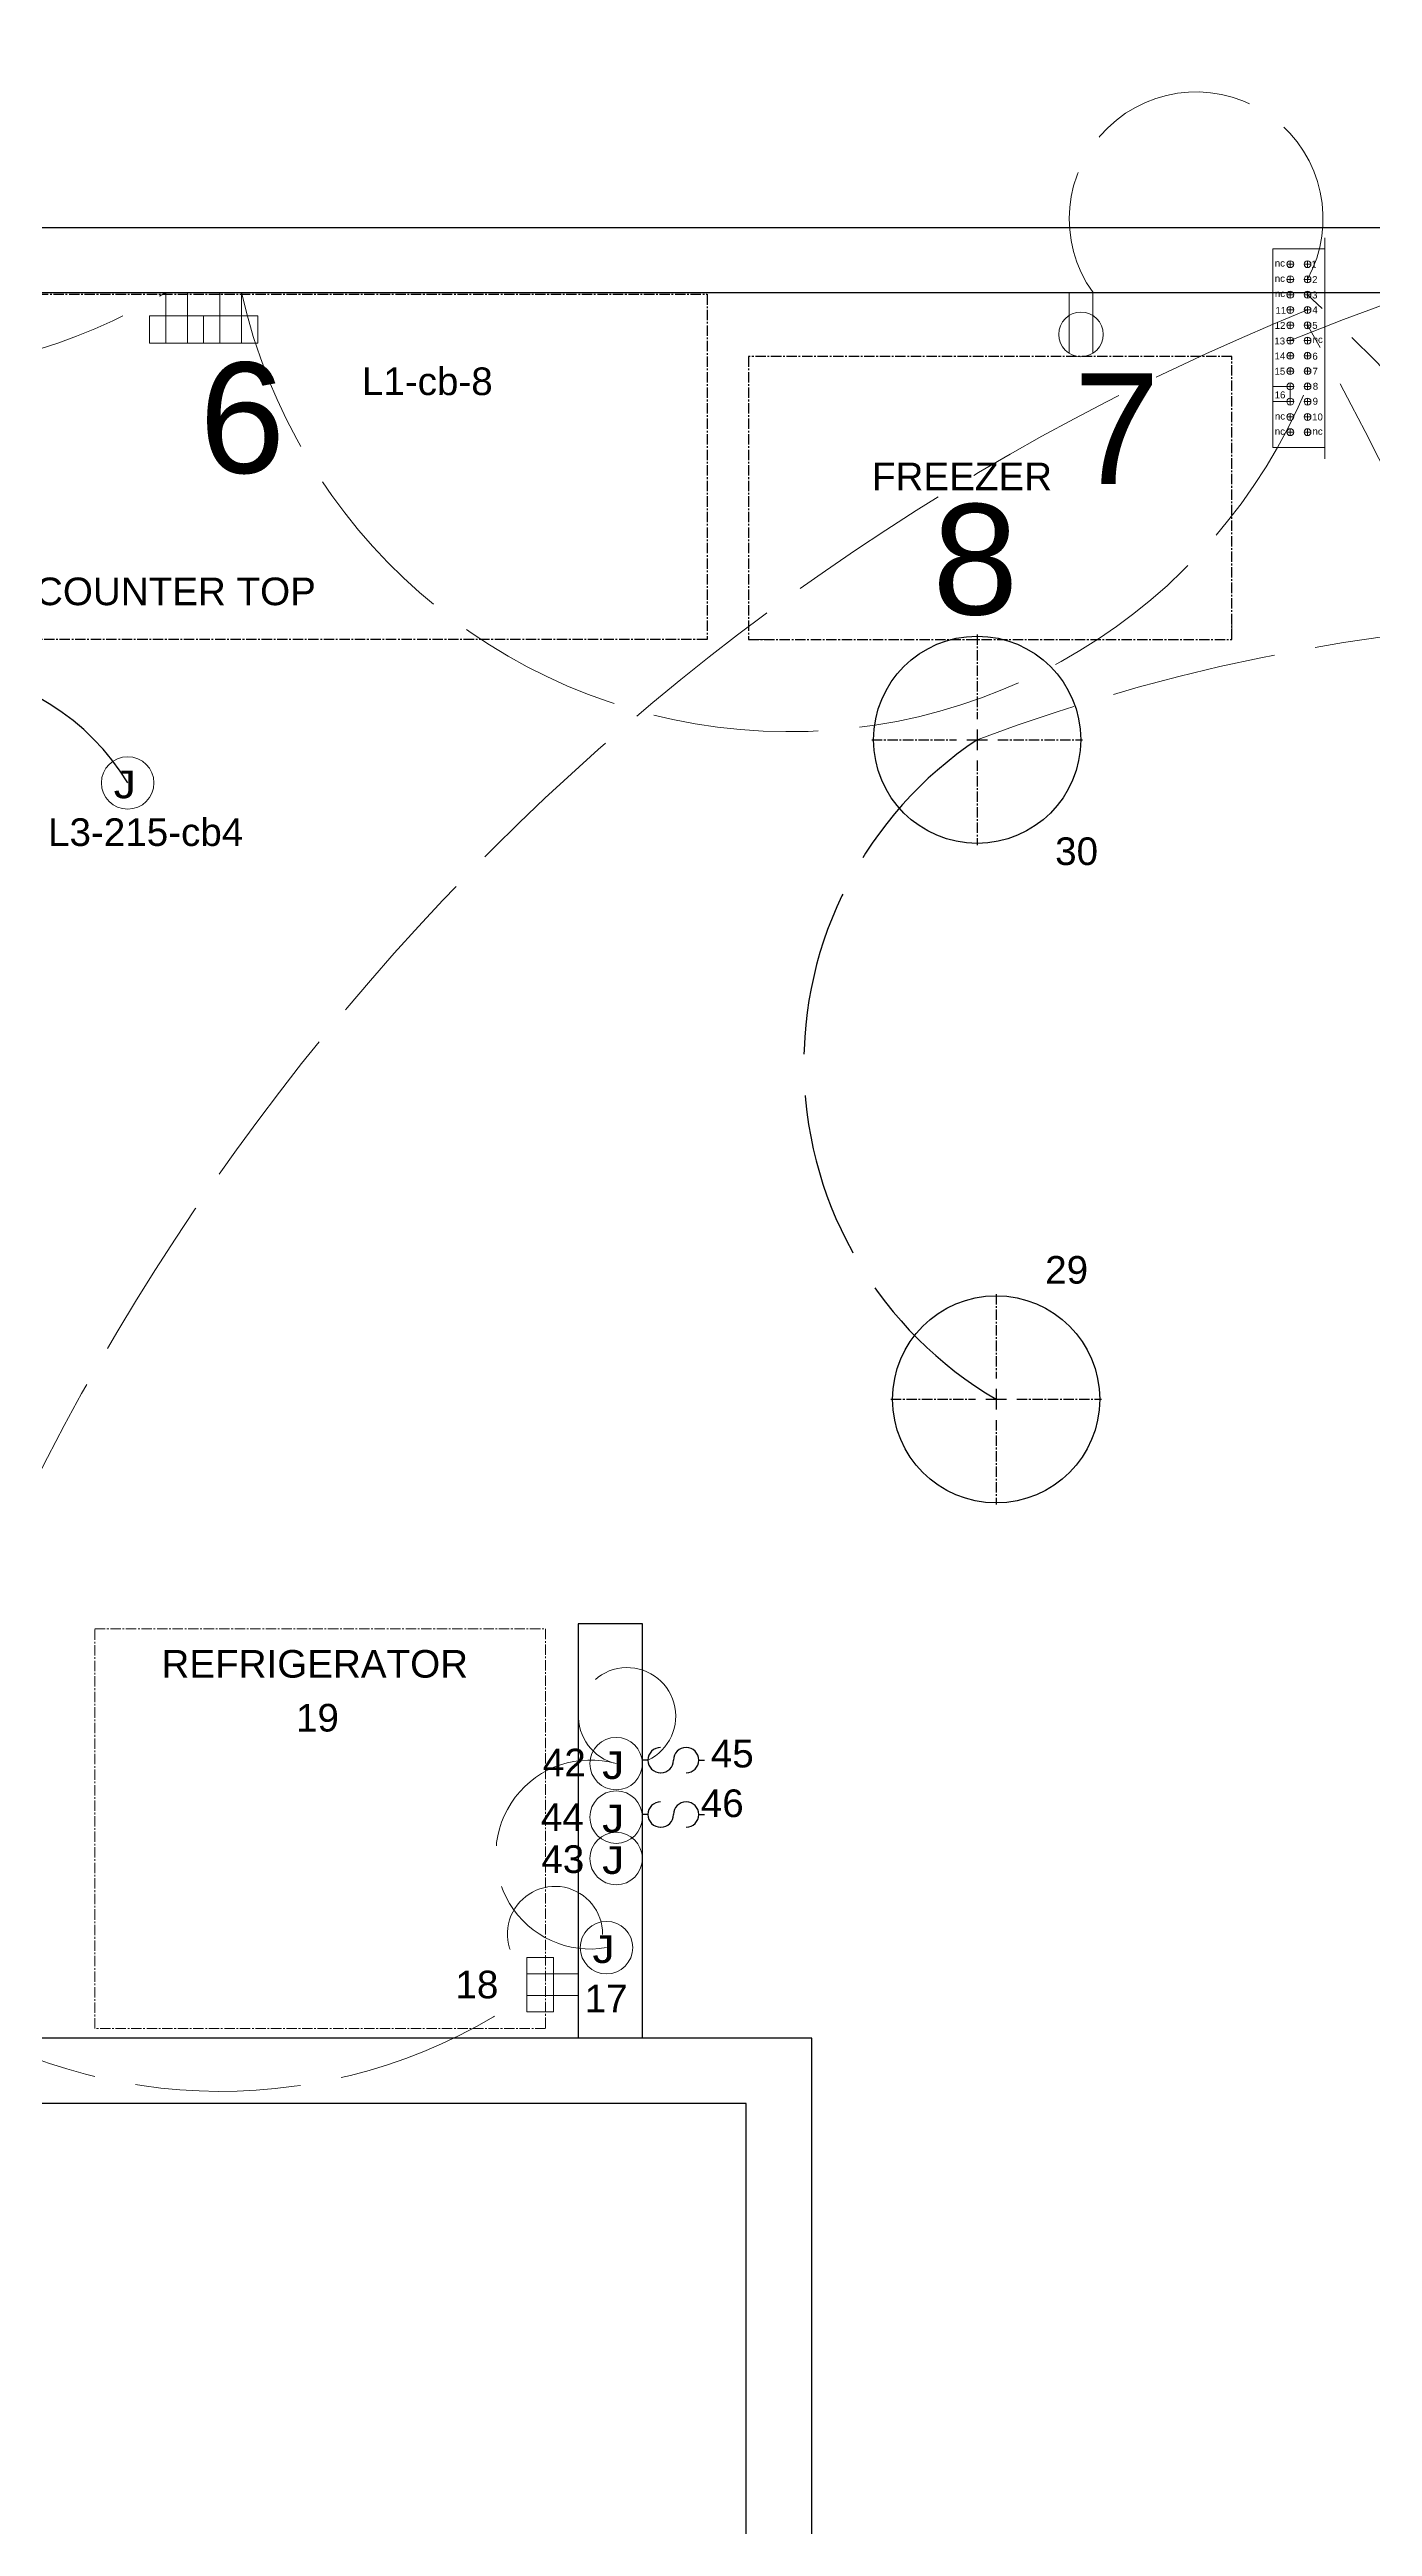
# Model space of a CAD drawing. Header units: inches. Extents: x 26 to 544, y -542 to 369.
# Drawn here: x 118.7 to 214.5, y -257.1 to -77.8 of the extents above; entities that cross this region are included whole.
import ezdxf

# ---------------------------------------------------------------- set-up
doc = ezdxf.new("R2010")
doc.units = ezdxf.units.IN
doc.header["$MEASUREMENT"] = 0
doc.linetypes.add('ACAD_ISO02W100', pattern=[15, 12, -3])
doc.linetypes.add('CENTER2', pattern=[1.125, 0.75, -0.125, 0.125, -0.125])
doc.layers.get('0').update_dxf_attribs({"color": 1, "lineweight": 9})
for name, color, linetype, lineweight in [('A201-Dimensions', 7, 'Continuous', 9), ('A201-Floorplan-2nd-floor', 7, 'Continuous', 9), ('A201-Text', 7, 'Continuous', 9), ('E201-Electrical-2nd-floor', 7, 'Continuous', 9)]:
    doc.layers.add(name, color=color, linetype=linetype, lineweight=lineweight)
doc.styles.add('Reg', font='Courier New.ttf', dxfattribs={"height": 1})
doc.styles.add('Small', font='Arial.ttf', dxfattribs={"height": 0.5})
doc.styles.get("Standard").update_dxf_attribs({"font": 'Arial.ttf', "height": 2})
doc.dimstyles.get("Standard").update_dxf_attribs({"dimtxt": 0.18, "dimasz": 0.1175, "dimexe": 0.18, "dimexo": 0.0625, "dimgap": 0.09, "dimtad": 0, "dimtoh": 1, "dimdec": 3, "dimzin": 0, "dimdsep": 46, "dimlunit": 4, "dimtxsty": 'Standard', "dimblk": 'ARCHTICK', "dimblk1": 'ARCHTICK', "dimblk2": 'ARCHTICK', "dimcen": 0.09, "dimadec": 1, "dimazin": 0, "dimtfac": 1, "dimtdec": 3, "dimtofl": 0, "dimtmove": 0, "dimatfit": 3, "dimfxl": 1, "dimtolj": 1, "dimtzin": 0, "dimarcsym": 0})

# ---------------------------------------------------------------- blocks, each defined once
blk = doc.blocks.new('duplex-for-freezer-on-2nd-floor')
at = {"layer": 'E201-Electrical-2nd-floor'}
for p, q in [((0, 0), (0, -4.39)), ((1.73, 0), (1.73, -4.38))]:
    blk.add_line(p, q, dxfattribs=at)
blk.add_circle((0.86, -3.03), 1.61, dxfattribs=at)
blk = doc.blocks.new('refrigerator')
at = {"layer": 'A201-Floorplan-2nd-floor', "linetype": 'CENTER2'}
blk.add_lwpolyline([(0, 0), (-32.625, 0), (-32.625, 28.925), (0, 28.925)], close=True, dxfattribs=at)
blk = doc.blocks.new('L2-north-kitchen-butcher-block')
at = {"layer": 'A201-Floorplan-2nd-floor', "linetype": 'CENTER2', "lineweight": 30}
blk.add_lwpolyline([(0, -25), (-101.32, -25), (-101.32, 0), (0, 0)], close=True, dxfattribs=at)
blk = doc.blocks.new('L2-gfci-duplex-6')
at = {"layer": 'E201-Electrical-2nd-floor'}
for p, q in [((-3.92, 0, -49.38), (-3.92, -1.96, -49.38)), ((3.92, 0, -49.38), (-3.92, 0, -49.38)), ((-2.75, 1.69, -49.38), (-2.75, -1.96, -49.38)), ((-1.18, 1.69, -49.38), (-1.18, -1.96, -49.38)), ((0, -1.96, -49.38), (0, 0, -49.38)), ((1.18, 1.7, -49.38), (1.18, -1.96, -49.38)), ((2.75, 1.7, -49.38), (2.75, -1.96, -49.38)), ((3.92, -1.96, -49.38), (3.92, 0, -49.38)), ((-3.92, -1.96, -49.38), (3.92, -1.96, -49.38))]:
    blk.add_line(p, q, dxfattribs=at)
blk = doc.blocks.new('L2-gfci-duplex-18')
at = {"layer": 'E201-Electrical-2nd-floor'}
for p, q in [((-3.72, 2.75, -29.75), (-1.79, 2.75, -29.75)), ((-1.79, 2.75, -29.75), (-3.72, 2.75, -29.75)), ((-3.72, 2.75, -29.75), (-3.72, -1.18, -29.75)), ((-1.79, 2.75, -29.75), (-1.79, -1.18, -29.75)), ((0, 1.57, -29.75), (-3.72, 1.57, -29.75)), ((0, 1.57, -29.75), (-3.72, 1.57, -29.75)), ((0, 0, -29.75), (-3.72, 0, -29.75)), ((-3.72, -1.18, -29.75), (-1.79, -1.18, -29.75))]:
    blk.add_line(p, q, dxfattribs=at)
blk = doc.blocks.new('*U79')
at = {"layer": 'E201-Electrical-2nd-floor', "color": 0, "linetype": 'CENTER2', "lineweight": -3, "transparency": 16777216}
for p, q in [((0, 1.5), (0, 7.62)), ((-7.62, 0), (-1.5, 0)), ((1.5, 0), (7.62, 0)), ((0, -7.62), (0, -1.5))]:
    blk.add_line(p, q, dxfattribs=at)
at = {"layer": 'E201-Electrical-2nd-floor', "color": 0, "linetype": 'Continuous', "lineweight": -3, "transparency": 16777216}
for p, q in [((-0.75, 0), (0.75, 0)), ((0, -0.75), (0, 0.75))]:
    blk.add_line(p, q, dxfattribs=at)
blk = doc.blocks.new('L2-ceiling-led-29')
at = {"layer": 'E201-Electrical-2nd-floor', "lineweight": -3}
blk.add_circle((0, 0, -93), 7.5, dxfattribs=at)
at = {"layer": 'E201-Electrical-2nd-floor', "linetype": 'CENTER2', "lineweight": -3, "rotation": 270}
blk.add_blockref('*U79', (0, 0, -93), dxfattribs=at)
blk = doc.blocks.new('*U81')
at = {"layer": 'E201-Electrical-2nd-floor', "color": 0, "linetype": 'CENTER2', "lineweight": -3, "transparency": 16777216}
for p, q in [((0, 1.5), (0, 7.62)), ((-7.62, 0), (-1.5, 0)), ((1.5, 0), (7.62, 0)), ((0, -7.62), (0, -1.5))]:
    blk.add_line(p, q, dxfattribs=at)
at = {"layer": 'E201-Electrical-2nd-floor', "color": 0, "linetype": 'Continuous', "lineweight": -3, "transparency": 16777216}
for p, q in [((-0.75, 0), (0.75, 0)), ((0, -0.75), (0, 0.75))]:
    blk.add_line(p, q, dxfattribs=at)
blk = doc.blocks.new('L2-ceiling-led-30')
at = {"layer": 'E201-Electrical-2nd-floor', "lineweight": -3}
blk.add_circle((0, 0, -94.38), 7.5, dxfattribs=at)
at = {"layer": 'E201-Electrical-2nd-floor', "linetype": 'CENTER2', "lineweight": -3, "rotation": 270}
blk.add_blockref('*U81', (0, 0, -94.38), dxfattribs=at)
blk = doc.blocks.new('L2-j-box-42')
at = {"layer": 'E201-Electrical-2nd-floor'}
blk.add_circle((-1.9, 0, -67.12), 1.9, dxfattribs=at)
at = {"layer": 'E201-Electrical-2nd-floor', "lineweight": 5, "style": 'Reg'}
blk.add_text('J', height=2, dxfattribs=at).set_placement((-3.15, -1.11, -67.12))
blk = doc.blocks.new('L2-j-box-44')
at = {"layer": 'E201-Electrical-2nd-floor'}
blk.add_circle((-1.9, 0, -75.62), 1.9, dxfattribs=at)
at = {"layer": 'E201-Electrical-2nd-floor', "lineweight": 5, "style": 'Reg'}
blk.add_text('J', height=2, dxfattribs=at).set_placement((-3.15, -1.11, -75.62))
blk = doc.blocks.new('L2-j-box-43')
at = {"layer": 'E201-Electrical-2nd-floor'}
blk.add_circle((-1.9, 0, -67.25), 1.9, dxfattribs=at)
at = {"layer": 'E201-Electrical-2nd-floor', "lineweight": 5, "style": 'Reg'}
blk.add_text('J', height=2, dxfattribs=at).set_placement((-3.15, -1.11, -67.25))
blk = doc.blocks.new('L2-j-box-17')
at = {"layer": 'E201-Electrical-2nd-floor'}
blk.add_circle((1.9, 0, -52.62), 1.9, dxfattribs=at)
at = {"layer": 'E201-Electrical-2nd-floor', "lineweight": 5, "style": 'Reg'}
blk.add_text('J', height=2, dxfattribs=at).set_placement((0.65, -1.11, -52.62))
blk = doc.blocks.new('L2-switch-45')
at = {"layer": 'E201-Electrical-2nd-floor', "lineweight": -3}
for p, q in [((0.41, 0, -45.25), (0, 0, -45.25)), ((4.08, 0, -45.25), (4.49, 0, -45.25))]:
    blk.add_line(p, q, dxfattribs=at)
for centre, start, end in [((1.32, 0, -45.25), 90, 270), ((3.17, 0, -45.25), 270, 180), ((1.34, 0, -45.25), 270, 0)]:
    blk.add_arc(centre, 0.916, start, end, dxfattribs=at)
blk = doc.blocks.new('L2-switch-46')
at = {"layer": 'E201-Electrical-2nd-floor', "lineweight": -3}
for p, q in [((0.41, 0, -45), (0, 0, -45)), ((4.08, 0, -45), (4.49, 0, -45))]:
    blk.add_line(p, q, dxfattribs=at)
for centre, start, end in [((1.32, 0, -45), 90, 270), ((3.17, 0, -45), 270, 180), ((1.34, 0, -45), 270, 0)]:
    blk.add_arc(centre, 0.916, start, end, dxfattribs=at)
blk = doc.blocks.new('_ArchTick')
at = {"color": 0, "linetype": 'ByBlock', "lineweight": 30, "const_width": 0.15}
blk.add_lwpolyline([(-0.5, -0.5), (0.5, 0.5)], dxfattribs=at)
blk = doc.blocks.new('*D111')
at = {"layer": 'A201-Dimensions', "color": 0, "lineweight": -2, "transparency": 16777216}
for p, q in [((95.54, 39.96), (95.54, 27.09)), ((221.79, 39.96), (221.79, 27.09)), ((95.54, 27.27), (154.47, 27.27)), ((221.79, 27.27), (162.85, 27.27))]:
    blk.add_line(p, q, dxfattribs=at)
at = {"layer": 'A201-Dimensions', "color": 0, "lineweight": -2, "transparency": 16777216, "xscale": 0.1175, "yscale": 0.1175, "zscale": 0.1175, "rotation": 180}
blk.add_blockref('_ArchTick', (95.54, 27.27), dxfattribs=at)
at = {"layer": 'A201-Dimensions', "color": 0, "lineweight": -2, "transparency": 16777216, "xscale": 0.1175, "yscale": 0.1175, "zscale": 0.1175}
blk.add_blockref('_ArchTick', (221.79, 27.27), dxfattribs=at)
at = {"layer": 'A201-Dimensions', "color": 0, "lineweight": 5, "transparency": 16777216, "insert": (158.66, 27.27), "char_height": 2, "attachment_point": 5, "rotation": 180}
blk.add_mtext('\\A1;10\'-6{\\H1x;\\S1/4;}"', dxfattribs=at)
blk = doc.blocks.new('*D112')
at = {"layer": 'A201-Dimensions', "color": 0, "lineweight": -2, "transparency": 16777216}
for p, q in [((95.35, 351.82), (76.26, 351.82)), ((76.44, 351.82), (76.44, 209.05)), ((76.44, 39.94), (76.44, 198.96)), ((95.35, 39.94), (76.26, 39.94))]:
    blk.add_line(p, q, dxfattribs=at)
at = {"layer": 'A201-Dimensions', "color": 0, "lineweight": -2, "transparency": 16777216, "xscale": 0.1175, "yscale": 0.1175, "zscale": 0.1175}
for p, rotation in [((76.44, 351.82), 90), ((76.44, 39.94), 270)]:
    blk.add_blockref('_ArchTick', p, dxfattribs=dict(at, rotation=rotation))
at = {"layer": 'A201-Dimensions', "color": 0, "lineweight": 5, "transparency": 16777216, "insert": (76.44, 204.01), "char_height": 2, "attachment_point": 5, "rotation": 90}
blk.add_mtext('\\A1;25\'-11{\\H1x;\\S7/8;}"', dxfattribs=at)
blk = doc.blocks.new('*D113')
at = {"layer": 'A201-Dimensions', "color": 0, "lineweight": -2, "transparency": 16777216}
for p, q in [((221.73, 173.94), (84.85, 173.94)), ((85.03, 173.94), (85.03, 114.63)), ((85.03, 40.03), (85.03, 106.31)), ((221.73, 40.03), (84.85, 40.03))]:
    blk.add_line(p, q, dxfattribs=at)
at = {"layer": 'A201-Dimensions', "color": 0, "lineweight": -2, "transparency": 16777216, "xscale": 0.1175, "yscale": 0.1175, "zscale": 0.1175}
for p, rotation in [((85.03, 173.94), 90), ((85.03, 40.03), 270)]:
    blk.add_blockref('_ArchTick', p, dxfattribs=dict(at, rotation=rotation))
at = {"layer": 'A201-Dimensions', "color": 0, "lineweight": 5, "transparency": 16777216, "insert": (85.03, 110.47), "char_height": 2, "attachment_point": 5, "rotation": 90}
blk.add_mtext('\\A1;11\'-1{\\H1x;\\S7/8;}"', dxfattribs=at)
blk = doc.blocks.new('*D114')
at = {"layer": 'A201-Dimensions', "color": 0, "lineweight": -2, "transparency": 16777216}
for p, q in [((375.41, 40.32), (375.41, 25.85)), ((527.75, 40.32), (527.75, 25.85)), ((375.41, 26.03), (447.42, 26.03)), ((527.75, 26.03), (455.74, 26.03))]:
    blk.add_line(p, q, dxfattribs=at)
at = {"layer": 'A201-Dimensions', "color": 0, "lineweight": -2, "transparency": 16777216, "xscale": 0.1175, "yscale": 0.1175, "zscale": 0.1175, "rotation": 180}
blk.add_blockref('_ArchTick', (375.41, 26.03), dxfattribs=at)
at = {"layer": 'A201-Dimensions', "color": 0, "lineweight": -2, "transparency": 16777216, "xscale": 0.1175, "yscale": 0.1175, "zscale": 0.1175}
blk.add_blockref('_ArchTick', (527.75, 26.03), dxfattribs=at)
at = {"layer": 'A201-Dimensions', "color": 0, "lineweight": 5, "transparency": 16777216, "insert": (451.58, 26.03), "char_height": 2, "attachment_point": 5, "rotation": 180}
blk.add_mtext('\\A1;12\'-8{\\H1x;\\S3/8;}"', dxfattribs=at)
blk = doc.blocks.new('*D115')
at = {"layer": 'A201-Dimensions', "color": 0, "lineweight": -2, "transparency": 16777216}
for p, q in [((375.47, 88.29), (381.14, 88.29)), ((380.96, 88.29), (380.96, 68.58)), ((380.96, 40.38), (380.96, 60.08)), ((375.47, 40.38), (381.14, 40.38))]:
    blk.add_line(p, q, dxfattribs=at)
at = {"layer": 'A201-Dimensions', "color": 0, "lineweight": -2, "transparency": 16777216, "xscale": 0.1175, "yscale": 0.1175, "zscale": 0.1175}
for p, rotation in [((380.96, 88.29), 90), ((380.96, 40.38), 270)]:
    blk.add_blockref('_ArchTick', p, dxfattribs=dict(at, rotation=rotation))
at = {"layer": 'A201-Dimensions', "color": 0, "lineweight": 5, "transparency": 16777216, "insert": (380.96, 64.33), "char_height": 2, "attachment_point": 5, "rotation": 90}
blk.add_mtext('\\A1;3\'-11{\\H1x;\\S7/8;}"', dxfattribs=at)
blk = doc.blocks.new('*D116')
at = {"layer": 'A201-Dimensions', "color": 0, "lineweight": -2, "transparency": 16777216}
for p, q in [((527.81, 147.75), (541.72, 147.75)), ((541.54, 147.75), (541.54, 98.32)), ((541.54, 40.38), (541.54, 89.81)), ((527.81, 40.38), (541.72, 40.38))]:
    blk.add_line(p, q, dxfattribs=at)
at = {"layer": 'A201-Dimensions', "color": 0, "lineweight": -2, "transparency": 16777216, "xscale": 0.1175, "yscale": 0.1175, "zscale": 0.1175}
for p, rotation in [((541.54, 147.75), 90), ((541.54, 40.38), 270)]:
    blk.add_blockref('_ArchTick', p, dxfattribs=dict(at, rotation=rotation))
at = {"layer": 'A201-Dimensions', "color": 0, "lineweight": 5, "transparency": 16777216, "insert": (541.54, 94.07), "char_height": 2, "attachment_point": 5, "rotation": 90}
blk.add_mtext('\\A1;8\'-11{\\H1x;\\S3/8;}"', dxfattribs=at)
blk = doc.blocks.new('*D117')
at = {"layer": 'A201-Dimensions', "color": 0, "lineweight": -2, "transparency": 16777216}
for p, q in [((527.81, 212.19), (541.42, 212.19)), ((541.24, 212.19), (541.24, 186.64)), ((541.24, 152.5), (541.24, 178.05)), ((527.81, 152.5), (541.42, 152.5))]:
    blk.add_line(p, q, dxfattribs=at)
at = {"layer": 'A201-Dimensions', "color": 0, "lineweight": -2, "transparency": 16777216, "xscale": 0.1175, "yscale": 0.1175, "zscale": 0.1175}
for p, rotation in [((541.24, 212.19), 90), ((541.24, 152.5), 270)]:
    blk.add_blockref('_ArchTick', p, dxfattribs=dict(at, rotation=rotation))
at = {"layer": 'A201-Dimensions', "color": 0, "lineweight": 5, "transparency": 16777216, "insert": (541.24, 182.35), "char_height": 2, "attachment_point": 5, "rotation": 90}
blk.add_mtext('\\A1;4\'-11{\\H1x;\\S5/8;}"', dxfattribs=at)
blk = doc.blocks.new('*D122')
at = {"layer": 'A201-Dimensions', "color": 0, "lineweight": -2, "transparency": 16777216}
for p, q in [((404.63, 173.94), (409.54, 173.94)), ((409.36, 173.94), (409.36, 166.6)), ((409.36, 152.5), (409.36, 159.84)), ((404.63, 152.5), (409.54, 152.5))]:
    blk.add_line(p, q, dxfattribs=at)
at = {"layer": 'A201-Dimensions', "color": 0, "lineweight": -2, "transparency": 16777216, "xscale": 0.1175, "yscale": 0.1175, "zscale": 0.1175}
for p, rotation in [((409.36, 173.94), 90), ((409.36, 152.5), 270)]:
    blk.add_blockref('_ArchTick', p, dxfattribs=dict(at, rotation=rotation))
at = {"layer": 'A201-Dimensions', "color": 0, "lineweight": 5, "transparency": 16777216, "insert": (409.36, 163.22), "char_height": 2, "attachment_point": 5, "rotation": 90}
blk.add_mtext('\\A1;1\'-9{\\H1x;\\S3/8;}"', dxfattribs=at)
blk = doc.blocks.new('*D123')
at = {"layer": 'A201-Dimensions', "color": 0, "lineweight": -2, "transparency": 16777216}
for p, q in [((404.56, 152.57), (404.56, 157.8)), ((404.56, 157.62), (417.96, 157.62)), ((439.9, 157.62), (426.5, 157.62)), ((439.9, 152.57), (439.9, 157.8))]:
    blk.add_line(p, q, dxfattribs=at)
at = {"layer": 'A201-Dimensions', "color": 0, "lineweight": -2, "transparency": 16777216, "xscale": 0.1175, "yscale": 0.1175, "zscale": 0.1175, "rotation": 180}
blk.add_blockref('_ArchTick', (404.56, 157.62), dxfattribs=at)
at = {"layer": 'A201-Dimensions', "color": 0, "lineweight": -2, "transparency": 16777216, "xscale": 0.1175, "yscale": 0.1175, "zscale": 0.1175}
blk.add_blockref('_ArchTick', (439.9, 157.62), dxfattribs=at)
at = {"layer": 'A201-Dimensions', "color": 0, "lineweight": 5, "transparency": 16777216, "insert": (422.23, 157.62), "char_height": 2, "attachment_point": 5, "rotation": 180}
blk.add_mtext('\\A1;2\'-11{\\H1x;\\S3/8;}"', dxfattribs=at)
blk = doc.blocks.new('*D126')
at = {"layer": 'A201-Dimensions', "color": 0, "lineweight": -2, "transparency": 16777216}
for p, q in [((95.41, 351.88), (95.41, 367.08)), ((95.41, 366.9), (238.71, 366.9)), ((390.6, 366.9), (247.31, 366.9)), ((390.6, 351.88), (390.6, 367.08))]:
    blk.add_line(p, q, dxfattribs=at)
at = {"layer": 'A201-Dimensions', "color": 0, "lineweight": -2, "transparency": 16777216, "xscale": 0.1175, "yscale": 0.1175, "zscale": 0.1175, "rotation": 180}
blk.add_blockref('_ArchTick', (95.41, 366.9), dxfattribs=at)
at = {"layer": 'A201-Dimensions', "color": 0, "lineweight": -2, "transparency": 16777216, "xscale": 0.1175, "yscale": 0.1175, "zscale": 0.1175}
blk.add_blockref('_ArchTick', (390.6, 366.9), dxfattribs=at)
at = {"layer": 'A201-Dimensions', "color": 0, "lineweight": 5, "transparency": 16777216, "insert": (243.01, 366.9), "char_height": 2, "attachment_point": 5, "rotation": 180}
blk.add_mtext('\\A1;24\'-7{\\H1x;\\S1/4;}"', dxfattribs=at)
blk = doc.blocks.new('*D127')
at = {"layer": 'A201-Dimensions', "color": 0, "lineweight": -2, "transparency": 16777216}
for p, q in [((226.53, 169.13), (226.53, 162.73)), ((399.81, 169.13), (399.81, 162.73)), ((226.53, 162.91), (308.98, 162.91)), ((399.81, 162.91), (317.36, 162.91))]:
    blk.add_line(p, q, dxfattribs=at)
at = {"layer": 'A201-Dimensions', "color": 0, "lineweight": -2, "transparency": 16777216, "xscale": 0.1175, "yscale": 0.1175, "zscale": 0.1175, "rotation": 180}
blk.add_blockref('_ArchTick', (226.53, 162.91), dxfattribs=at)
at = {"layer": 'A201-Dimensions', "color": 0, "lineweight": -2, "transparency": 16777216, "xscale": 0.1175, "yscale": 0.1175, "zscale": 0.1175}
blk.add_blockref('_ArchTick', (399.81, 162.91), dxfattribs=at)
at = {"layer": 'A201-Dimensions', "color": 0, "lineweight": 5, "transparency": 16777216, "insert": (313.17, 162.91), "char_height": 2, "attachment_point": 5, "rotation": 180}
blk.add_mtext('\\A1;14\'-5{\\H1x;\\S1/4;}"', dxfattribs=at)
blk = doc.blocks.new('*D128')
at = {"layer": 'A201-Dimensions', "color": 0, "lineweight": -2, "transparency": 16777216}
for p, q in [((404.56, 147.69), (404.56, 140.23)), ((527.75, 147.69), (527.75, 140.23)), ((404.56, 140.41), (461.97, 140.41)), ((527.75, 140.41), (470.35, 140.41))]:
    blk.add_line(p, q, dxfattribs=at)
at = {"layer": 'A201-Dimensions', "color": 0, "lineweight": -2, "transparency": 16777216, "xscale": 0.1175, "yscale": 0.1175, "zscale": 0.1175, "rotation": 180}
blk.add_blockref('_ArchTick', (404.56, 140.41), dxfattribs=at)
at = {"layer": 'A201-Dimensions', "color": 0, "lineweight": -2, "transparency": 16777216, "xscale": 0.1175, "yscale": 0.1175, "zscale": 0.1175}
blk.add_blockref('_ArchTick', (527.75, 140.41), dxfattribs=at)
at = {"layer": 'A201-Dimensions', "color": 0, "lineweight": 5, "transparency": 16777216, "insert": (466.16, 140.41), "char_height": 2, "attachment_point": 5, "rotation": 180}
blk.add_mtext('\\A1;10\'-3{\\H1x;\\S1/4;}"', dxfattribs=at)
blk = doc.blocks.new('*D129')
at = {"layer": 'A201-Dimensions', "color": 0, "lineweight": -2, "transparency": 16777216}
for p, q in [((404.63, 147.75), (414.01, 147.75)), ((413.83, 147.75), (413.83, 122.32)), ((413.83, 88.29), (413.83, 113.73)), ((404.63, 88.29), (414.01, 88.29))]:
    blk.add_line(p, q, dxfattribs=at)
at = {"layer": 'A201-Dimensions', "color": 0, "lineweight": -2, "transparency": 16777216, "xscale": 0.1175, "yscale": 0.1175, "zscale": 0.1175}
for p, rotation in [((413.83, 147.75), 90), ((413.83, 88.29), 270)]:
    blk.add_blockref('_ArchTick', p, dxfattribs=dict(at, rotation=rotation))
at = {"layer": 'A201-Dimensions', "color": 0, "lineweight": 5, "transparency": 16777216, "insert": (413.83, 118.02), "char_height": 2, "attachment_point": 5, "rotation": 90}
blk.add_mtext('\\A1;4\'-11{\\H1x;\\S1/2;}"', dxfattribs=at)
blk = doc.blocks.new('*D130')
at = {"layer": 'A201-Dimensions', "color": 0, "lineweight": -2, "transparency": 16777216}
for p, q in [((399.75, 169.19), (394.86, 169.19)), ((395.04, 169.19), (395.04, 134.59)), ((395.04, 93.04), (395.04, 127.63)), ((399.75, 93.04), (394.86, 93.04))]:
    blk.add_line(p, q, dxfattribs=at)
at = {"layer": 'A201-Dimensions', "color": 0, "lineweight": -2, "transparency": 16777216, "xscale": 0.1175, "yscale": 0.1175, "zscale": 0.1175}
for p, rotation in [((395.04, 169.19), 90), ((395.04, 93.04), 270)]:
    blk.add_blockref('_ArchTick', p, dxfattribs=dict(at, rotation=rotation))
at = {"layer": 'A201-Dimensions', "color": 0, "lineweight": 5, "transparency": 16777216, "insert": (395.04, 131.11), "char_height": 2, "attachment_point": 5, "rotation": 90}
blk.add_mtext('\\A1;6\'-4{\\H1x;\\S1/8;}"', dxfattribs=at)
blk = doc.blocks.new('*D131')
at = {"layer": 'A201-Dimensions', "color": 0, "lineweight": -2, "transparency": 16777216}
for p, q in [((370.6, 93.04), (364.45, 93.04)), ((364.63, 93.04), (364.63, 69.32)), ((364.63, 40.02), (364.63, 63.74)), ((370.6, 40.02), (364.45, 40.02))]:
    blk.add_line(p, q, dxfattribs=at)
at = {"layer": 'A201-Dimensions', "color": 0, "lineweight": -2, "transparency": 16777216, "xscale": 0.1175, "yscale": 0.1175, "zscale": 0.1175}
for p, rotation in [((364.63, 93.04), 90), ((364.63, 40.02), 270)]:
    blk.add_blockref('_ArchTick', p, dxfattribs=dict(at, rotation=rotation))
at = {"layer": 'A201-Dimensions', "color": 0, "lineweight": 5, "transparency": 16777216, "insert": (364.63, 66.53), "char_height": 2, "attachment_point": 5, "rotation": 90}
blk.add_mtext('\\A1;4\'-5"', dxfattribs=at)
blk = doc.blocks.new('*D132')
at = {"layer": 'A201-Dimensions', "color": 0, "lineweight": -2, "transparency": 16777216}
for p, q in [((226.6, 169.19), (234.59, 169.19)), ((234.41, 169.19), (234.41, 108.74)), ((234.41, 39.92), (234.41, 100.36)), ((226.6, 39.92), (234.59, 39.92))]:
    blk.add_line(p, q, dxfattribs=at)
at = {"layer": 'A201-Dimensions', "color": 0, "lineweight": -2, "transparency": 16777216, "xscale": 0.1175, "yscale": 0.1175, "zscale": 0.1175}
for p, rotation in [((234.41, 169.19), 90), ((234.41, 39.92), 270)]:
    blk.add_blockref('_ArchTick', p, dxfattribs=dict(at, rotation=rotation))
at = {"layer": 'A201-Dimensions', "color": 0, "lineweight": 5, "transparency": 16777216, "insert": (234.41, 104.55), "char_height": 2, "attachment_point": 5, "rotation": 90}
blk.add_mtext('\\A1;10\'-9{\\H1x;\\S1/4;}"', dxfattribs=at)
blk = doc.blocks.new('*D143')
at = {"layer": 'A201-Dimensions', "color": 0, "lineweight": -2, "transparency": 16777216}
for p, q in [((95.35, 351.82), (84.75, 351.82)), ((84.93, 351.82), (84.93, 267.03)), ((84.93, 173.94), (84.93, 258.72)), ((95.35, 173.94), (84.75, 173.94))]:
    blk.add_line(p, q, dxfattribs=at)
at = {"layer": 'A201-Dimensions', "color": 0, "lineweight": -2, "transparency": 16777216, "xscale": 0.1175, "yscale": 0.1175, "zscale": 0.1175}
for p, rotation in [((84.93, 351.82), 90), ((84.93, 173.94), 270)]:
    blk.add_blockref('_ArchTick', p, dxfattribs=dict(at, rotation=rotation))
at = {"layer": 'A201-Dimensions', "color": 0, "lineweight": 5, "transparency": 16777216, "insert": (84.93, 262.88), "char_height": 2, "attachment_point": 5, "rotation": 90}
blk.add_mtext('\\A1;14\'-9{\\H1x;\\S7/8;}"', dxfattribs=at)
blk = doc.blocks.new('*D144')
at = {"layer": 'A201-Dimensions', "color": 0, "lineweight": -2, "transparency": 16777216}
for p, q in [((226.53, 39.85), (226.53, 26.59)), ((370.66, 39.96), (370.66, 26.59)), ((226.53, 26.77), (294.44, 26.77)), ((370.66, 26.77), (302.75, 26.77))]:
    blk.add_line(p, q, dxfattribs=at)
at = {"layer": 'A201-Dimensions', "color": 0, "lineweight": -2, "transparency": 16777216, "xscale": 0.1175, "yscale": 0.1175, "zscale": 0.1175, "rotation": 180}
blk.add_blockref('_ArchTick', (226.53, 26.77), dxfattribs=at)
at = {"layer": 'A201-Dimensions', "color": 0, "lineweight": -2, "transparency": 16777216, "xscale": 0.1175, "yscale": 0.1175, "zscale": 0.1175}
blk.add_blockref('_ArchTick', (370.66, 26.77), dxfattribs=at)
at = {"layer": 'A201-Dimensions', "color": 0, "lineweight": 5, "transparency": 16777216, "insert": (298.6, 26.77), "char_height": 2, "attachment_point": 5, "rotation": 180}
blk.add_mtext('\\A1;12\'-0{\\H1x;\\S1/8;}"', dxfattribs=at)
blk = doc.blocks.new('L3-215')
at = {"layer": 'E201-Electrical-2nd-floor'}
blk.add_circle((0, 0), 1.9, dxfattribs=at)
at = {"layer": 'E201-Electrical-2nd-floor', "lineweight": 5, "style": 'Reg'}
blk.add_text('J', height=2, dxfattribs=at).set_placement((-1.25, -1.11))
blk = doc.blocks.new('subpanel-171')
at = {"layer": 'E201-Electrical-2nd-floor', "lineweight": 5}
for p, q in [((0, -14.38, -48.75), (0, 0, -48.75)), ((0, 0, -48.75), (3.75, 0, -48.75)), ((3.75, -15.19, -48.75), (3.75, 0.81, -48.75)), ((1, -1.11, -48.75), (1.5, -1.11, -48.75)), ((1.25, -1.36, -48.75), (1.25, -0.86, -48.75)), ((2.25, -1.11, -48.75), (2.75, -1.11, -48.75)), ((2.5, -1.36, -48.75), (2.5, -0.86, -48.75)), ((1, -2.21, -48.75), (1.5, -2.21, -48.75)), ((1, -3.32, -48.75), (1.5, -3.32, -48.75)), ((1.25, -2.46, -48.75), (1.25, -1.96, -48.75)), ((1.25, -3.57, -48.75), (1.25, -3.07, -48.75)), ((2.25, -2.21, -48.75), (2.75, -2.21, -48.75)), ((2.25, -3.32, -48.75), (2.75, -3.32, -48.75)), ((2.5, -2.46, -48.75), (2.5, -1.96, -48.75)), ((2.5, -3.57, -48.75), (2.5, -3.07, -48.75)), ((1, -4.42, -48.75), (1.5, -4.42, -48.75)), ((1.25, -4.67, -48.75), (1.25, -4.17, -48.75)), ((1.25, -5.78, -48.75), (1.25, -5.28, -48.75)), ((2.25, -4.42, -48.75), (2.75, -4.42, -48.75)), ((2.5, -4.67, -48.75), (2.5, -4.17, -48.75)), ((2.5, -5.78, -48.75), (2.5, -5.28, -48.75)), ((1, -5.53, -48.75), (1.5, -5.53, -48.75)), ((1, -6.64, -48.75), (1.5, -6.64, -48.75)), ((1.25, -6.89, -48.75), (1.25, -6.39, -48.75)), ((2.25, -5.53, -48.75), (2.75, -5.53, -48.75)), ((2.25, -6.64, -48.75), (2.75, -6.64, -48.75)), ((2.5, -6.89, -48.75), (2.5, -6.39, -48.75)), ((1, -7.74, -48.75), (1.5, -7.74, -48.75)), ((1, -8.85, -48.75), (1.5, -8.85, -48.75)), ((1.25, -7.99, -48.75), (1.25, -7.49, -48.75)), ((1.25, -9.1, -48.75), (1.25, -8.6, -48.75)), ((2.25, -7.74, -48.75), (2.75, -7.74, -48.75)), ((2.25, -8.85, -48.75), (2.75, -8.85, -48.75)), ((2.5, -7.99, -48.75), (2.5, -7.49, -48.75)), ((2.5, -9.1, -48.75), (2.5, -8.6, -48.75)), ((1.25, -9.96, -48.75), (0, -9.96, -48.75)), ((0, -9.96, -48.75), (0, -11.06, -48.75)), ((1, -9.96, -48.75), (1.5, -9.96, -48.75)), ((1.25, -10.21, -48.75), (1.25, -9.71, -48.75)), ((1.25, -11.06, -48.75), (1.25, -9.96, -48.75)), ((2.25, -9.96, -48.75), (2.75, -9.96, -48.75)), ((2.5, -10.21, -48.75), (2.5, -9.71, -48.75)), ((0, -11.06, -48.75), (1.25, -11.06, -48.75)), ((1, -11.06, -48.75), (1.5, -11.06, -48.75)), ((1, -12.17, -48.75), (1.5, -12.17, -48.75)), ((1.25, -11.31, -48.75), (1.25, -10.81, -48.75)), ((1.25, -12.42, -48.75), (1.25, -11.92, -48.75)), ((2.25, -11.06, -48.75), (2.75, -11.06, -48.75)), ((2.25, -12.17, -48.75), (2.75, -12.17, -48.75)), ((2.5, -11.31, -48.75), (2.5, -10.81, -48.75)), ((2.5, -12.42, -48.75), (2.5, -11.92, -48.75)), ((1, -13.27, -48.75), (1.5, -13.27, -48.75)), ((1.25, -13.52, -48.75), (1.25, -13.02, -48.75)), ((2.25, -13.27, -48.75), (2.75, -13.27, -48.75)), ((2.5, -13.52, -48.75), (2.5, -13.02, -48.75)), ((0, -14.38, -48.75), (3.75, -14.38, -48.75))]:
    blk.add_line(p, q, dxfattribs=at)
for centre in [(1.25, -1.11, -48.75), (2.5, -1.11, -48.75), (1.25, -2.21, -48.75), (1.25, -3.32, -48.75), (2.5, -2.21, -48.75), (2.5, -3.32, -48.75), (1.25, -4.42, -48.75), (1.25, -5.53, -48.75), (2.5, -4.42, -48.75), (2.5, -5.53, -48.75), (1.25, -6.64, -48.75), (2.5, -6.64, -48.75), (1.25, -7.74, -48.75), (1.25, -8.85, -48.75), (2.5, -7.74, -48.75), (2.5, -8.85, -48.75), (1.25, -9.96, -48.75), (2.5, -9.96, -48.75), (1.25, -11.06, -48.75), (1.25, -12.17, -48.75), (2.5, -11.06, -48.75), (2.5, -12.17, -48.75), (1.25, -13.27, -48.75), (2.5, -13.27, -48.75)]:
    blk.add_circle(centre, 0.25, dxfattribs=at)
at = {"layer": 'E201-Electrical-2nd-floor', "lineweight": 5, "style": 'Small'}
for s, p in [('nc', (0.13, -1.28, -48.75)), ('1', (2.77, -1.36, -48.75)), ('nc', (0.13, -2.39, -48.75)), ('nc', (0.14, -3.49, -48.75)), ('3', (2.83, -3.59, -48.75)), ('2', (2.83, -2.47, -48.75)), ('12', (0.12, -5.79, -48.75)), ('11', (0.18, -4.7, -48.75)), ('4', (2.85, -4.67, -48.75)), ('5', (2.84, -5.79, -48.75)), ('13', (0.1, -6.92, -48.75)), ('nc', (2.87, -6.81, -48.75)), ('14', (0.11, -8, -48.75)), ('15', (0.11, -9.11, -48.75)), ('6', (2.85, -8.02, -48.75)), ('7', (2.86, -9.11, -48.75)), ('16', (0.12, -10.82, -48.75)), ('8', (2.88, -10.2, -48.75)), ('nc', (0.14, -12.36, -48.75)), ('10', (2.83, -12.42, -48.75)), ('9', (2.87, -11.28, -48.75)), ('nc', (0.13, -13.46, -48.75)), ('nc', (2.86, -13.46, -48.75))]:
    blk.add_text(s, height=0.5, dxfattribs=at).set_placement(p)

msp = doc.modelspace()

# ---------------------------------------------------------------- linework, layer by layer
at = {"layer": 'A201-Floorplan-2nd-floor', "lineweight": -3}
for p, q in [((35.1678, -90.6913), (356.5673, -90.6912)), ((161.6625, -191.7882), (157.0259, -191.7882)), ((157.0259, -191.7882), (157.0259, -221.7882)), ((161.6625, -221.7882), (161.6625, -191.7882))]:
    msp.add_line(p, q, dxfattribs=at)
at = {"layer": 'A201-Floorplan-2nd-floor', "lineweight": 5}
msp.add_line((204.3486, -120.5382), (204.3486, -119.4132), dxfattribs=at)
at = {"layer": 'A201-Floorplan-2nd-floor', "lineweight": -3}
msp.add_lwpolyline([(173.9383, -221.7882), (40.0259, -221.7882), (39.9423, -95.4132), (351.8173, -95.4132), (351.8173, -390.6044), (242.7548, -390.6044), (242.7548, -453.452), (218.2548, -453.452), (218.2548, -439.8979), (152.5048, -439.8979), (152.5048, -404.5647), (173.9383, -404.5647), (173.9383, -221.7829)], dxfattribs=at)
at = {"layer": 'A201-Floorplan-2nd-floor', "linetype": 'CENTER2', "lineweight": -3}
msp.add_lwpolyline([(204.3486, -120.5382), (204.3486, -100.0382), (169.3486, -100.0382), (169.3486, -120.5382)], close=True, dxfattribs=at)
at = {"layer": 'A201-Floorplan-2nd-floor', "lineweight": -3}
msp.add_lwpolyline([(39.9165, -226.5329), (39.9642, -370.6585), (93.0361, -370.6585), (93.0361, -399.8147), (169.1883, -399.8147), (169.1883, -226.5329)], close=True, dxfattribs=at)
at = {"layer": 'A201-Text', "lineweight": 5}
msp.add_line((169.3486, -120.5382), (170.4736, -120.5382), dxfattribs=at)
at = {"layer": 'E201-Electrical-2nd-floor', "linetype": 'ACAD_ISO02W100', "lineweight": 5}
for centre, radius, start, end in [((201.7545, -90.0671), 9.1836, 331.41522, 215.601382), ((292.6514, -306.5876), 224.0759, 78.428229, 112.039269), ((98.4975, -214.6294), 162.9976, 258.783325, 46.924452), ((105.3008, -58.9361), 42.523, 239.582439, 300.927073), ((276.3777, -261.3988), 177.6642, 112.001676, 166.309967), ((172.3107, -86.5638), 40.6383, 192.570972, 337.364571), ((23.0294, -204.1322), 214.9445, 317.193865, 29.655992), ((233.9081, -255.305), 136.2542, 69.670274, 110.630192), ((160.5578, -198.4832), 3.5205, 295.404157, 256.983968), ((157.8988, -208.496), 6.8422, 74.173094, 279.793556), ((155.3364, -214.2447), 3.4429, 359.507523, 236.798738), ((131.1312, -186.8069), 38.8371, 238.72644, 304.809171)]:
    msp.add_arc(centre, radius, start, end, dxfattribs=at)
at = {"layer": 'E201-Electrical-2nd-floor', "linetype": 'ACAD_ISO02W100', "lineweight": -3}
for centre, radius, start, end in [((109.852, -139.6545), 16.973, 30.998468, 139.08463), ((201.5241, -151.2331), 28.1735, 123.67855, 239.620295)]:
    msp.add_arc(centre, radius, start, end, dxfattribs=at)

# ---------------------------------------------------------------- block references
at = {"lineweight": -3}
for name, p in [('L2-north-kitchen-butcher-block', (166.3486, -95.5382)), ('refrigerator', (154.6509, -221.0882))]:
    msp.add_blockref(name, p, dxfattribs=at)
at = {"layer": 'A201-Floorplan-2nd-floor', "lineweight": 5}
for name, p in [('L2-ceiling-led-30', (185.9009, -127.7882, 94.375)), ('L2-ceiling-led-29', (187.2759, -175.5382, 93)), ('L2-gfci-duplex-18', (157.0259, -218.6945, 29.75))]:
    msp.add_blockref(name, p, dxfattribs=at)
at = {"layer": 'E201-Electrical-2nd-floor', "lineweight": 5}
for name, p in [('subpanel-171', (207.3187, -92.2488, 48.75)), ('L3-215', (124.4009, -130.9132)), ('L2-j-box-42', (161.6625, -201.9132, 67.125)), ('L2-switch-45', (161.6625, -201.6632, 45.25)), ('L2-j-box-44', (161.6625, -205.7882, 75.625)), ('L2-switch-46', (161.6625, -205.6007, 45)), ('L2-j-box-43', (161.6625, -208.7882, 67.25)), ('L2-j-box-17', (157.1651, -215.2386, 52.625))]:
    msp.add_blockref(name, p, dxfattribs=at)
at = {"layer": 'E201-Electrical-2nd-floor', "lineweight": -3}
for name, p in [('L2-gfci-duplex-6', (129.9009, -97.1044, 49.375)), ('duplex-for-freezer-on-2nd-floor', (192.557, -95.4132))]:
    msp.add_blockref(name, p, dxfattribs=at)

# ---------------------------------------------------------------- texts
at = {"layer": 'A201-Text', "lineweight": 5}
for s, p in [('FREEZER', (178.2822, -109.7221)), ('BUTCHER BLOCK COUNTER TOP', (93.1663, -118.0455)), ('REFRIGERATOR', (126.8463, -195.6907))]:
    msp.add_text(s, height=2, dxfattribs=at).set_placement(p)
at = {"layer": 'A201-Text', "lineweight": -3, "insert": (182.6589, -110.7235), "char_height": 8, "attachment_point": 1}
msp.add_mtext('8', dxfattribs=at)
at = {"layer": 'E201-Electrical-2nd-floor', "lineweight": 5}
for s, p in [('L1-cb-8', (141.3558, -102.8354)), ('L3-215-cb4', (118.6351, -135.4764)), ('30', (191.5467, -136.8567)), ('29', (190.8264, -167.1652)), ('19', (136.5882, -199.5906)), ('42', (154.4604, -202.8383)), ('45', (166.6154, -202.1919)), ('46', (165.8898, -205.7821)), ('44', (154.3127, -206.7859)), ('43', (154.3494, -209.8303)), ('18', (148.1285, -218.9076)), ('17', (157.4881, -219.9192))]:
    msp.add_text(s, height=2, dxfattribs=at).set_placement(p)
at = {"layer": 'E201-Electrical-2nd-floor', "lineweight": -3, "char_height": 8, "attachment_point": 1}
for s, insert in [('6', (129.5803, -100.4741)), ('7', (192.8999, -101.2692))]:
    msp.add_mtext(s, dxfattribs=dict(at, insert=insert))

# ---------------------------------------------------------------- dimensions: what is measured, and where the dimension line sits
at = {"layer": 'A201-Dimensions', "lineweight": 5}
for base, p1, p2, picture, middle in [((366.8957, -390.6044), (351.8173, -95.4132), (351.8173, -390.6044), '*D126', (366.8957, -243.0088)), ((162.9105, -226.5329), (169.1883, -399.8147), (169.1883, -226.5329), '*D127', (162.9105, -313.1738)), ((157.6154, -404.5647), (152.5048, -439.8979), (152.5048, -404.5647), '*D123', (157.6154, -422.2313)), ((140.4063343097, -527.7522124542), (147.7548165256, -404.5647124542), (147.7548165256, -527.7522124542), '*D128', (140.4063343097, -466.1584624542))]:
    dim = msp.add_linear_dim(base=base, p1=p1, p2=p2, angle=90, dimstyle='Standard', dxfattribs=at)
    dim.commit()
    dim.dimension.update_dxf_attribs({"geometry": picture, "text_midpoint": middle})
for base, p1, p2, picture, middle in [((351.8173, -76.4392), (39.9423, -95.4132), (351.8173, -95.4132), '*D112', (204.0069, -76.4392)), ((212.1874, -541.2356), (152.5048, -527.7522), (212.1874, -527.7522), '*D117', (182.3461, -541.2356)), ((40.0259, -85.028), (173.9383, -221.7882), (40.0259, -221.7882), '*D113', (110.4707, -85.028)), ((40.3798, -541.5388), (147.7548, -527.7522), (40.3798, -527.7522), '*D116', (94.0673, -541.5388))]:
    dim = msp.add_linear_dim(base=base, p1=p1, p2=p2, dimstyle='Standard', dxfattribs=at)
    dim.commit()
    dim.dimension.update_dxf_attribs({"geometry": picture, "text_midpoint": middle, "dimtype": 128})
for base, p1, p2, picture, middle in [((351.8173, -84.9342), (173.9383, -95.4132), (351.8173, -95.4132), '*D143', (262.8778, -84.9342)), ((173.93825, -409.36246), (152.50482, -404.56471), (173.93825, -404.56471), '*D122', (163.22153, -409.36246)), ((39.9165, -234.4066), (169.1883, -226.5329), (39.9165, -226.5329), '*D132', (104.5524, -234.4066)), ((169.1883, -395.0417), (93.0361, -399.8147), (169.1883, -399.8147), '*D130', (131.1122, -395.0417)), ((147.7548, -413.8282), (88.2861, -404.5647), (147.7548, -404.5647), '*D129', (118.0204, -413.8282)), ((93.0361, -364.6255), (40.024, -370.6585), (93.0361, -370.6585), '*D131', (66.53, -364.6255)), ((88.2861, -380.955), (40.3798, -375.4085), (88.2861, -375.4085), '*D115', (64.3329, -380.955))]:
    dim = msp.add_linear_dim(base=base, p1=p1, p2=p2, dimstyle='Standard', dxfattribs=at)
    dim.commit()
    dim.dimension.update_dxf_attribs({"geometry": picture, "text_midpoint": middle})
for base, p1, p2, picture, middle in [((26.0312, -375.4085), (40.3798, -527.7522), (40.3798, -375.4085), '*D114', (26.0312, -451.5803)), ((26.7699, -370.6585), (39.9165, -226.5329), (40.024, -370.6585), '*D144', (26.7699, -298.5957)), ((27.267, -221.7882), (40.0259, -95.5382), (40.0259, -221.7882), '*D111', (27.267, -158.6632))]:
    dim = msp.add_linear_dim(base=base, p1=p1, p2=p2, angle=90, dimstyle='Standard', dxfattribs=at)
    dim.commit()
    dim.dimension.update_dxf_attribs({"geometry": picture, "text_midpoint": middle, "dimtype": 128})

doc.saveas('drawing.dxf')
